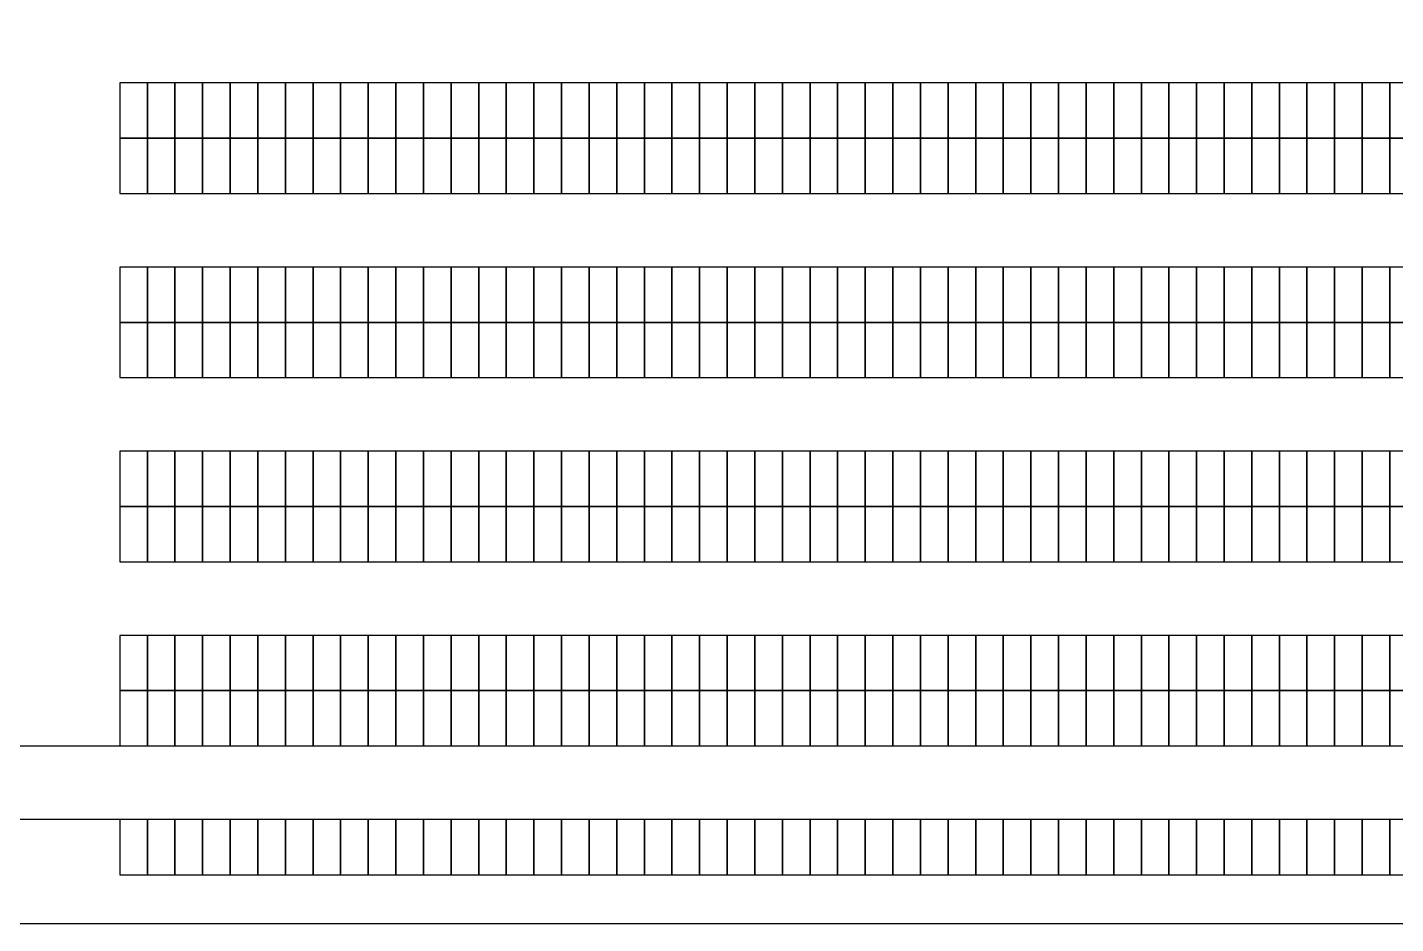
# Model space of a CAD drawing. Header units: metres. Extents: x 0 to 440, y -12 to 455.
# Drawn here: x 218.1 to 354.1, y 0 to 89 of the extents above; entities that cross this region are included whole.
import ezdxf

# ---------------------------------------------------------------- set-up
doc = ezdxf.new("R2010")
doc.units = ezdxf.units.M
for name, color, linetype in [('ASSUMED_BOUNDARY', 7, 'CONTINUOUS'), ('PARKING_L1', 7, 'CONTINUOUS'), ('SITE_ROADS', 7, 'CONTINUOUS')]:
    doc.layers.add(name, color=color, linetype=linetype)

msp = doc.modelspace()

# ---------------------------------------------------------------- linework, layer by layer
at = {"layer": 'ASSUMED_BOUNDARY'}
msp.add_lwpolyline([(0, 0), (440, 0), (440, 455), (0, 455)], close=True, dxfattribs=at)
at = {"layer": 'PARKING_L1'}
for points in [[(227.3152, 78.008), (230.0584, 78.008), (230.0584, 83.4944), (227.3152, 83.4944)], [(230.0584, 78.008), (232.8016, 78.008), (232.8016, 83.4944), (230.0584, 83.4944)], [(232.8016, 78.008), (235.5448, 78.008), (235.5448, 83.4944), (232.8016, 83.4944)], [(235.5448, 78.008), (238.288, 78.008), (238.288, 83.4944), (235.5448, 83.4944)], [(238.288, 78.008), (241.0312, 78.008), (241.0312, 83.4944), (238.288, 83.4944)], [(241.0312, 78.008), (243.7744, 78.008), (243.7744, 83.4944), (241.0312, 83.4944)], [(243.7744, 78.008), (246.5176, 78.008), (246.5176, 83.4944), (243.7744, 83.4944)], [(246.5176, 78.008), (249.2608, 78.008), (249.2608, 83.4944), (246.5176, 83.4944)], [(249.2608, 78.008), (252.004, 78.008), (252.004, 83.4944), (249.2608, 83.4944)], [(252.004, 78.008), (254.7472, 78.008), (254.7472, 83.4944), (252.004, 83.4944)], [(254.7472, 78.008), (257.4904, 78.008), (257.4904, 83.4944), (254.7472, 83.4944)], [(257.4904, 78.008), (260.2336, 78.008), (260.2336, 83.4944), (257.4904, 83.4944)], [(260.2336, 78.008), (262.9768, 78.008), (262.9768, 83.4944), (260.2336, 83.4944)], [(262.9768, 78.008), (265.72, 78.008), (265.72, 83.4944), (262.9768, 83.4944)], [(265.72, 78.008), (268.4632, 78.008), (268.4632, 83.4944), (265.72, 83.4944)], [(268.4632, 78.008), (271.2064, 78.008), (271.2064, 83.4944), (268.4632, 83.4944)], [(271.2064, 78.008), (273.9496, 78.008), (273.9496, 83.4944), (271.2064, 83.4944)], [(273.9496, 78.008), (276.6928, 78.008), (276.6928, 83.4944), (273.9496, 83.4944)], [(276.6928, 78.008), (279.436, 78.008), (279.436, 83.4944), (276.6928, 83.4944)], [(279.436, 78.008), (282.1792, 78.008), (282.1792, 83.4944), (279.436, 83.4944)], [(282.1792, 78.008), (284.9224, 78.008), (284.9224, 83.4944), (282.1792, 83.4944)], [(284.9224, 78.008), (287.6656, 78.008), (287.6656, 83.4944), (284.9224, 83.4944)], [(287.6656, 78.008), (290.4088, 78.008), (290.4088, 83.4944), (287.6656, 83.4944)], [(290.4088, 78.008), (293.152, 78.008), (293.152, 83.4944), (290.4088, 83.4944)], [(293.152, 78.008), (295.8952, 78.008), (295.8952, 83.4944), (293.152, 83.4944)], [(295.8952, 78.008), (298.6384, 78.008), (298.6384, 83.4944), (295.8952, 83.4944)], [(298.6384, 78.008), (301.3816, 78.008), (301.3816, 83.4944), (298.6384, 83.4944)], [(301.3816, 78.008), (304.1248, 78.008), (304.1248, 83.4944), (301.3816, 83.4944)], [(304.1248, 78.008), (306.868, 78.008), (306.868, 83.4944), (304.1248, 83.4944)], [(306.868, 78.008), (309.6112, 78.008), (309.6112, 83.4944), (306.868, 83.4944)], [(309.6112, 78.008), (312.3544, 78.008), (312.3544, 83.4944), (309.6112, 83.4944)], [(312.3544, 78.008), (315.0976, 78.008), (315.0976, 83.4944), (312.3544, 83.4944)], [(315.0976, 78.008), (317.8408, 78.008), (317.8408, 83.4944), (315.0976, 83.4944)], [(317.8408, 78.008), (320.584, 78.008), (320.584, 83.4944), (317.8408, 83.4944)], [(320.584, 78.008), (323.3272, 78.008), (323.3272, 83.4944), (320.584, 83.4944)], [(323.3272, 78.008), (326.0704, 78.008), (326.0704, 83.4944), (323.3272, 83.4944)], [(326.0704, 78.008), (328.8136, 78.008), (328.8136, 83.4944), (326.0704, 83.4944)], [(328.8136, 78.008), (331.5568, 78.008), (331.5568, 83.4944), (328.8136, 83.4944)], [(331.5568, 78.008), (334.3, 78.008), (334.3, 83.4944), (331.5568, 83.4944)], [(334.3, 78.008), (337.0432, 78.008), (337.0432, 83.4944), (334.3, 83.4944)], [(337.0432, 78.008), (339.7864, 78.008), (339.7864, 83.4944), (337.0432, 83.4944)], [(339.7864, 78.008), (342.5296, 78.008), (342.5296, 83.4944), (339.7864, 83.4944)], [(342.5296, 78.008), (345.2728, 78.008), (345.2728, 83.4944), (342.5296, 83.4944)], [(345.2728, 78.008), (348.016, 78.008), (348.016, 83.4944), (345.2728, 83.4944)], [(348.016, 78.008), (350.7592, 78.008), (350.7592, 83.4944), (348.016, 83.4944)], [(350.7592, 78.008), (353.5024, 78.008), (353.5024, 83.4944), (350.7592, 83.4944)], [(353.5024, 78.008), (356.2456, 78.008), (356.2456, 83.4944), (353.5024, 83.4944)], [(227.3152, 72.5216), (230.0584, 72.5216), (230.0584, 78.008), (227.3152, 78.008)], [(230.0584, 72.5216), (232.8016, 72.5216), (232.8016, 78.008), (230.0584, 78.008)], [(232.8016, 72.5216), (235.5448, 72.5216), (235.5448, 78.008), (232.8016, 78.008)], [(235.5448, 72.5216), (238.288, 72.5216), (238.288, 78.008), (235.5448, 78.008)], [(238.288, 72.5216), (241.0312, 72.5216), (241.0312, 78.008), (238.288, 78.008)], [(241.0312, 72.5216), (243.7744, 72.5216), (243.7744, 78.008), (241.0312, 78.008)], [(243.7744, 72.5216), (246.5176, 72.5216), (246.5176, 78.008), (243.7744, 78.008)], [(246.5176, 72.5216), (249.2608, 72.5216), (249.2608, 78.008), (246.5176, 78.008)], [(249.2608, 72.5216), (252.004, 72.5216), (252.004, 78.008), (249.2608, 78.008)], [(252.004, 72.5216), (254.7472, 72.5216), (254.7472, 78.008), (252.004, 78.008)], [(254.7472, 72.5216), (257.4904, 72.5216), (257.4904, 78.008), (254.7472, 78.008)], [(257.4904, 72.5216), (260.2336, 72.5216), (260.2336, 78.008), (257.4904, 78.008)], [(260.2336, 72.5216), (262.9768, 72.5216), (262.9768, 78.008), (260.2336, 78.008)], [(262.9768, 72.5216), (265.72, 72.5216), (265.72, 78.008), (262.9768, 78.008)], [(265.72, 72.5216), (268.4632, 72.5216), (268.4632, 78.008), (265.72, 78.008)], [(268.4632, 72.5216), (271.2064, 72.5216), (271.2064, 78.008), (268.4632, 78.008)], [(271.2064, 72.5216), (273.9496, 72.5216), (273.9496, 78.008), (271.2064, 78.008)], [(273.9496, 72.5216), (276.6928, 72.5216), (276.6928, 78.008), (273.9496, 78.008)], [(276.6928, 72.5216), (279.436, 72.5216), (279.436, 78.008), (276.6928, 78.008)], [(279.436, 72.5216), (282.1792, 72.5216), (282.1792, 78.008), (279.436, 78.008)], [(282.1792, 72.5216), (284.9224, 72.5216), (284.9224, 78.008), (282.1792, 78.008)], [(284.9224, 72.5216), (287.6656, 72.5216), (287.6656, 78.008), (284.9224, 78.008)], [(287.6656, 72.5216), (290.4088, 72.5216), (290.4088, 78.008), (287.6656, 78.008)], [(290.4088, 72.5216), (293.152, 72.5216), (293.152, 78.008), (290.4088, 78.008)], [(293.152, 72.5216), (295.8952, 72.5216), (295.8952, 78.008), (293.152, 78.008)], [(295.8952, 72.5216), (298.6384, 72.5216), (298.6384, 78.008), (295.8952, 78.008)], [(298.6384, 72.5216), (301.3816, 72.5216), (301.3816, 78.008), (298.6384, 78.008)], [(301.3816, 72.5216), (304.1248, 72.5216), (304.1248, 78.008), (301.3816, 78.008)], [(304.1248, 72.5216), (306.868, 72.5216), (306.868, 78.008), (304.1248, 78.008)], [(306.868, 72.5216), (309.6112, 72.5216), (309.6112, 78.008), (306.868, 78.008)], [(309.6112, 72.5216), (312.3544, 72.5216), (312.3544, 78.008), (309.6112, 78.008)], [(312.3544, 72.5216), (315.0976, 72.5216), (315.0976, 78.008), (312.3544, 78.008)], [(315.0976, 72.5216), (317.8408, 72.5216), (317.8408, 78.008), (315.0976, 78.008)], [(317.8408, 72.5216), (320.584, 72.5216), (320.584, 78.008), (317.8408, 78.008)], [(320.584, 72.5216), (323.3272, 72.5216), (323.3272, 78.008), (320.584, 78.008)], [(323.3272, 72.5216), (326.0704, 72.5216), (326.0704, 78.008), (323.3272, 78.008)], [(326.0704, 72.5216), (328.8136, 72.5216), (328.8136, 78.008), (326.0704, 78.008)], [(328.8136, 72.5216), (331.5568, 72.5216), (331.5568, 78.008), (328.8136, 78.008)], [(331.5568, 72.5216), (334.3, 72.5216), (334.3, 78.008), (331.5568, 78.008)], [(334.3, 72.5216), (337.0432, 72.5216), (337.0432, 78.008), (334.3, 78.008)], [(337.0432, 72.5216), (339.7864, 72.5216), (339.7864, 78.008), (337.0432, 78.008)], [(339.7864, 72.5216), (342.5296, 72.5216), (342.5296, 78.008), (339.7864, 78.008)], [(342.5296, 72.5216), (345.2728, 72.5216), (345.2728, 78.008), (342.5296, 78.008)], [(345.2728, 72.5216), (348.016, 72.5216), (348.016, 78.008), (345.2728, 78.008)], [(348.016, 72.5216), (350.7592, 72.5216), (350.7592, 78.008), (348.016, 78.008)], [(350.7592, 72.5216), (353.5024, 72.5216), (353.5024, 78.008), (350.7592, 78.008)], [(353.5024, 72.5216), (356.2456, 72.5216), (356.2456, 78.008), (353.5024, 78.008)], [(227.3152, 59.72), (230.0584, 59.72), (230.0584, 65.2064), (227.3152, 65.2064)], [(230.0584, 59.72), (232.8016, 59.72), (232.8016, 65.2064), (230.0584, 65.2064)], [(232.8016, 59.72), (235.5448, 59.72), (235.5448, 65.2064), (232.8016, 65.2064)], [(235.5448, 59.72), (238.288, 59.72), (238.288, 65.2064), (235.5448, 65.2064)], [(238.288, 59.72), (241.0312, 59.72), (241.0312, 65.2064), (238.288, 65.2064)], [(241.0312, 59.72), (243.7744, 59.72), (243.7744, 65.2064), (241.0312, 65.2064)], [(243.7744, 59.72), (246.5176, 59.72), (246.5176, 65.2064), (243.7744, 65.2064)], [(246.5176, 59.72), (249.2608, 59.72), (249.2608, 65.2064), (246.5176, 65.2064)], [(249.2608, 59.72), (252.004, 59.72), (252.004, 65.2064), (249.2608, 65.2064)], [(252.004, 59.72), (254.7472, 59.72), (254.7472, 65.2064), (252.004, 65.2064)], [(254.7472, 59.72), (257.4904, 59.72), (257.4904, 65.2064), (254.7472, 65.2064)], [(257.4904, 59.72), (260.2336, 59.72), (260.2336, 65.2064), (257.4904, 65.2064)], [(260.2336, 59.72), (262.9768, 59.72), (262.9768, 65.2064), (260.2336, 65.2064)], [(262.9768, 59.72), (265.72, 59.72), (265.72, 65.2064), (262.9768, 65.2064)], [(265.72, 59.72), (268.4632, 59.72), (268.4632, 65.2064), (265.72, 65.2064)], [(268.4632, 59.72), (271.2064, 59.72), (271.2064, 65.2064), (268.4632, 65.2064)], [(271.2064, 59.72), (273.9496, 59.72), (273.9496, 65.2064), (271.2064, 65.2064)], [(273.9496, 59.72), (276.6928, 59.72), (276.6928, 65.2064), (273.9496, 65.2064)], [(276.6928, 59.72), (279.436, 59.72), (279.436, 65.2064), (276.6928, 65.2064)], [(279.436, 59.72), (282.1792, 59.72), (282.1792, 65.2064), (279.436, 65.2064)], [(282.1792, 59.72), (284.9224, 59.72), (284.9224, 65.2064), (282.1792, 65.2064)], [(284.9224, 59.72), (287.6656, 59.72), (287.6656, 65.2064), (284.9224, 65.2064)], [(287.6656, 59.72), (290.4088, 59.72), (290.4088, 65.2064), (287.6656, 65.2064)], [(290.4088, 59.72), (293.152, 59.72), (293.152, 65.2064), (290.4088, 65.2064)], [(293.152, 59.72), (295.8952, 59.72), (295.8952, 65.2064), (293.152, 65.2064)], [(295.8952, 59.72), (298.6384, 59.72), (298.6384, 65.2064), (295.8952, 65.2064)], [(298.6384, 59.72), (301.3816, 59.72), (301.3816, 65.2064), (298.6384, 65.2064)], [(301.3816, 59.72), (304.1248, 59.72), (304.1248, 65.2064), (301.3816, 65.2064)], [(304.1248, 59.72), (306.868, 59.72), (306.868, 65.2064), (304.1248, 65.2064)], [(306.868, 59.72), (309.6112, 59.72), (309.6112, 65.2064), (306.868, 65.2064)], [(309.6112, 59.72), (312.3544, 59.72), (312.3544, 65.2064), (309.6112, 65.2064)], [(312.3544, 59.72), (315.0976, 59.72), (315.0976, 65.2064), (312.3544, 65.2064)], [(315.0976, 59.72), (317.8408, 59.72), (317.8408, 65.2064), (315.0976, 65.2064)], [(317.8408, 59.72), (320.584, 59.72), (320.584, 65.2064), (317.8408, 65.2064)], [(320.584, 59.72), (323.3272, 59.72), (323.3272, 65.2064), (320.584, 65.2064)], [(323.3272, 59.72), (326.0704, 59.72), (326.0704, 65.2064), (323.3272, 65.2064)], [(326.0704, 59.72), (328.8136, 59.72), (328.8136, 65.2064), (326.0704, 65.2064)], [(328.8136, 59.72), (331.5568, 59.72), (331.5568, 65.2064), (328.8136, 65.2064)], [(331.5568, 59.72), (334.3, 59.72), (334.3, 65.2064), (331.5568, 65.2064)], [(334.3, 59.72), (337.0432, 59.72), (337.0432, 65.2064), (334.3, 65.2064)], [(337.0432, 59.72), (339.7864, 59.72), (339.7864, 65.2064), (337.0432, 65.2064)], [(339.7864, 59.72), (342.5296, 59.72), (342.5296, 65.2064), (339.7864, 65.2064)], [(342.5296, 59.72), (345.2728, 59.72), (345.2728, 65.2064), (342.5296, 65.2064)], [(345.2728, 59.72), (348.016, 59.72), (348.016, 65.2064), (345.2728, 65.2064)], [(348.016, 59.72), (350.7592, 59.72), (350.7592, 65.2064), (348.016, 65.2064)], [(350.7592, 59.72), (353.5024, 59.72), (353.5024, 65.2064), (350.7592, 65.2064)], [(353.5024, 59.72), (356.2456, 59.72), (356.2456, 65.2064), (353.5024, 65.2064)], [(227.3152, 54.2336), (230.0584, 54.2336), (230.0584, 59.72), (227.3152, 59.72)], [(230.0584, 54.2336), (232.8016, 54.2336), (232.8016, 59.72), (230.0584, 59.72)], [(232.8016, 54.2336), (235.5448, 54.2336), (235.5448, 59.72), (232.8016, 59.72)], [(235.5448, 54.2336), (238.288, 54.2336), (238.288, 59.72), (235.5448, 59.72)], [(238.288, 54.2336), (241.0312, 54.2336), (241.0312, 59.72), (238.288, 59.72)], [(241.0312, 54.2336), (243.7744, 54.2336), (243.7744, 59.72), (241.0312, 59.72)], [(243.7744, 54.2336), (246.5176, 54.2336), (246.5176, 59.72), (243.7744, 59.72)], [(246.5176, 54.2336), (249.2608, 54.2336), (249.2608, 59.72), (246.5176, 59.72)], [(249.2608, 54.2336), (252.004, 54.2336), (252.004, 59.72), (249.2608, 59.72)], [(252.004, 54.2336), (254.7472, 54.2336), (254.7472, 59.72), (252.004, 59.72)], [(254.7472, 54.2336), (257.4904, 54.2336), (257.4904, 59.72), (254.7472, 59.72)], [(257.4904, 54.2336), (260.2336, 54.2336), (260.2336, 59.72), (257.4904, 59.72)], [(260.2336, 54.2336), (262.9768, 54.2336), (262.9768, 59.72), (260.2336, 59.72)], [(262.9768, 54.2336), (265.72, 54.2336), (265.72, 59.72), (262.9768, 59.72)], [(265.72, 54.2336), (268.4632, 54.2336), (268.4632, 59.72), (265.72, 59.72)], [(268.4632, 54.2336), (271.2064, 54.2336), (271.2064, 59.72), (268.4632, 59.72)], [(271.2064, 54.2336), (273.9496, 54.2336), (273.9496, 59.72), (271.2064, 59.72)], [(273.9496, 54.2336), (276.6928, 54.2336), (276.6928, 59.72), (273.9496, 59.72)], [(276.6928, 54.2336), (279.436, 54.2336), (279.436, 59.72), (276.6928, 59.72)], [(279.436, 54.2336), (282.1792, 54.2336), (282.1792, 59.72), (279.436, 59.72)], [(282.1792, 54.2336), (284.9224, 54.2336), (284.9224, 59.72), (282.1792, 59.72)], [(284.9224, 54.2336), (287.6656, 54.2336), (287.6656, 59.72), (284.9224, 59.72)], [(287.6656, 54.2336), (290.4088, 54.2336), (290.4088, 59.72), (287.6656, 59.72)], [(290.4088, 54.2336), (293.152, 54.2336), (293.152, 59.72), (290.4088, 59.72)], [(293.152, 54.2336), (295.8952, 54.2336), (295.8952, 59.72), (293.152, 59.72)], [(295.8952, 54.2336), (298.6384, 54.2336), (298.6384, 59.72), (295.8952, 59.72)], [(298.6384, 54.2336), (301.3816, 54.2336), (301.3816, 59.72), (298.6384, 59.72)], [(301.3816, 54.2336), (304.1248, 54.2336), (304.1248, 59.72), (301.3816, 59.72)], [(304.1248, 54.2336), (306.868, 54.2336), (306.868, 59.72), (304.1248, 59.72)], [(306.868, 54.2336), (309.6112, 54.2336), (309.6112, 59.72), (306.868, 59.72)], [(309.6112, 54.2336), (312.3544, 54.2336), (312.3544, 59.72), (309.6112, 59.72)], [(312.3544, 54.2336), (315.0976, 54.2336), (315.0976, 59.72), (312.3544, 59.72)], [(315.0976, 54.2336), (317.8408, 54.2336), (317.8408, 59.72), (315.0976, 59.72)], [(317.8408, 54.2336), (320.584, 54.2336), (320.584, 59.72), (317.8408, 59.72)], [(320.584, 54.2336), (323.3272, 54.2336), (323.3272, 59.72), (320.584, 59.72)], [(323.3272, 54.2336), (326.0704, 54.2336), (326.0704, 59.72), (323.3272, 59.72)], [(326.0704, 54.2336), (328.8136, 54.2336), (328.8136, 59.72), (326.0704, 59.72)], [(328.8136, 54.2336), (331.5568, 54.2336), (331.5568, 59.72), (328.8136, 59.72)], [(331.5568, 54.2336), (334.3, 54.2336), (334.3, 59.72), (331.5568, 59.72)], [(334.3, 54.2336), (337.0432, 54.2336), (337.0432, 59.72), (334.3, 59.72)], [(337.0432, 54.2336), (339.7864, 54.2336), (339.7864, 59.72), (337.0432, 59.72)], [(339.7864, 54.2336), (342.5296, 54.2336), (342.5296, 59.72), (339.7864, 59.72)], [(342.5296, 54.2336), (345.2728, 54.2336), (345.2728, 59.72), (342.5296, 59.72)], [(345.2728, 54.2336), (348.016, 54.2336), (348.016, 59.72), (345.2728, 59.72)], [(348.016, 54.2336), (350.7592, 54.2336), (350.7592, 59.72), (348.016, 59.72)], [(350.7592, 54.2336), (353.5024, 54.2336), (353.5024, 59.72), (350.7592, 59.72)], [(353.5024, 54.2336), (356.2456, 54.2336), (356.2456, 59.72), (353.5024, 59.72)], [(227.3152, 41.432), (230.0584, 41.432), (230.0584, 46.9184), (227.3152, 46.9184)], [(230.0584, 41.432), (232.8016, 41.432), (232.8016, 46.9184), (230.0584, 46.9184)], [(232.8016, 41.432), (235.5448, 41.432), (235.5448, 46.9184), (232.8016, 46.9184)], [(235.5448, 41.432), (238.288, 41.432), (238.288, 46.9184), (235.5448, 46.9184)], [(238.288, 41.432), (241.0312, 41.432), (241.0312, 46.9184), (238.288, 46.9184)], [(241.0312, 41.432), (243.7744, 41.432), (243.7744, 46.9184), (241.0312, 46.9184)], [(243.7744, 41.432), (246.5176, 41.432), (246.5176, 46.9184), (243.7744, 46.9184)], [(246.5176, 41.432), (249.2608, 41.432), (249.2608, 46.9184), (246.5176, 46.9184)], [(249.2608, 41.432), (252.004, 41.432), (252.004, 46.9184), (249.2608, 46.9184)], [(252.004, 41.432), (254.7472, 41.432), (254.7472, 46.9184), (252.004, 46.9184)], [(254.7472, 41.432), (257.4904, 41.432), (257.4904, 46.9184), (254.7472, 46.9184)], [(257.4904, 41.432), (260.2336, 41.432), (260.2336, 46.9184), (257.4904, 46.9184)], [(260.2336, 41.432), (262.9768, 41.432), (262.9768, 46.9184), (260.2336, 46.9184)], [(262.9768, 41.432), (265.72, 41.432), (265.72, 46.9184), (262.9768, 46.9184)], [(265.72, 41.432), (268.4632, 41.432), (268.4632, 46.9184), (265.72, 46.9184)], [(268.4632, 41.432), (271.2064, 41.432), (271.2064, 46.9184), (268.4632, 46.9184)], [(271.2064, 41.432), (273.9496, 41.432), (273.9496, 46.9184), (271.2064, 46.9184)], [(273.9496, 41.432), (276.6928, 41.432), (276.6928, 46.9184), (273.9496, 46.9184)], [(276.6928, 41.432), (279.436, 41.432), (279.436, 46.9184), (276.6928, 46.9184)], [(279.436, 41.432), (282.1792, 41.432), (282.1792, 46.9184), (279.436, 46.9184)], [(282.1792, 41.432), (284.9224, 41.432), (284.9224, 46.9184), (282.1792, 46.9184)], [(284.9224, 41.432), (287.6656, 41.432), (287.6656, 46.9184), (284.9224, 46.9184)], [(287.6656, 41.432), (290.4088, 41.432), (290.4088, 46.9184), (287.6656, 46.9184)], [(290.4088, 41.432), (293.152, 41.432), (293.152, 46.9184), (290.4088, 46.9184)], [(293.152, 41.432), (295.8952, 41.432), (295.8952, 46.9184), (293.152, 46.9184)], [(295.8952, 41.432), (298.6384, 41.432), (298.6384, 46.9184), (295.8952, 46.9184)], [(298.6384, 41.432), (301.3816, 41.432), (301.3816, 46.9184), (298.6384, 46.9184)], [(301.3816, 41.432), (304.1248, 41.432), (304.1248, 46.9184), (301.3816, 46.9184)], [(304.1248, 41.432), (306.868, 41.432), (306.868, 46.9184), (304.1248, 46.9184)], [(306.868, 41.432), (309.6112, 41.432), (309.6112, 46.9184), (306.868, 46.9184)], [(309.6112, 41.432), (312.3544, 41.432), (312.3544, 46.9184), (309.6112, 46.9184)], [(312.3544, 41.432), (315.0976, 41.432), (315.0976, 46.9184), (312.3544, 46.9184)], [(315.0976, 41.432), (317.8408, 41.432), (317.8408, 46.9184), (315.0976, 46.9184)], [(317.8408, 41.432), (320.584, 41.432), (320.584, 46.9184), (317.8408, 46.9184)], [(320.584, 41.432), (323.3272, 41.432), (323.3272, 46.9184), (320.584, 46.9184)], [(323.3272, 41.432), (326.0704, 41.432), (326.0704, 46.9184), (323.3272, 46.9184)], [(326.0704, 41.432), (328.8136, 41.432), (328.8136, 46.9184), (326.0704, 46.9184)], [(328.8136, 41.432), (331.5568, 41.432), (331.5568, 46.9184), (328.8136, 46.9184)], [(331.5568, 41.432), (334.3, 41.432), (334.3, 46.9184), (331.5568, 46.9184)], [(334.3, 41.432), (337.0432, 41.432), (337.0432, 46.9184), (334.3, 46.9184)], [(337.0432, 41.432), (339.7864, 41.432), (339.7864, 46.9184), (337.0432, 46.9184)], [(339.7864, 41.432), (342.5296, 41.432), (342.5296, 46.9184), (339.7864, 46.9184)], [(342.5296, 41.432), (345.2728, 41.432), (345.2728, 46.9184), (342.5296, 46.9184)], [(345.2728, 41.432), (348.016, 41.432), (348.016, 46.9184), (345.2728, 46.9184)], [(348.016, 41.432), (350.7592, 41.432), (350.7592, 46.9184), (348.016, 46.9184)], [(350.7592, 41.432), (353.5024, 41.432), (353.5024, 46.9184), (350.7592, 46.9184)], [(353.5024, 41.432), (356.2456, 41.432), (356.2456, 46.9184), (353.5024, 46.9184)], [(227.3152, 35.9456), (230.0584, 35.9456), (230.0584, 41.432), (227.3152, 41.432)], [(230.0584, 35.9456), (232.8016, 35.9456), (232.8016, 41.432), (230.0584, 41.432)], [(232.8016, 35.9456), (235.5448, 35.9456), (235.5448, 41.432), (232.8016, 41.432)], [(235.5448, 35.9456), (238.288, 35.9456), (238.288, 41.432), (235.5448, 41.432)], [(238.288, 35.9456), (241.0312, 35.9456), (241.0312, 41.432), (238.288, 41.432)], [(241.0312, 35.9456), (243.7744, 35.9456), (243.7744, 41.432), (241.0312, 41.432)], [(243.7744, 35.9456), (246.5176, 35.9456), (246.5176, 41.432), (243.7744, 41.432)], [(246.5176, 35.9456), (249.2608, 35.9456), (249.2608, 41.432), (246.5176, 41.432)], [(249.2608, 35.9456), (252.004, 35.9456), (252.004, 41.432), (249.2608, 41.432)], [(252.004, 35.9456), (254.7472, 35.9456), (254.7472, 41.432), (252.004, 41.432)], [(254.7472, 35.9456), (257.4904, 35.9456), (257.4904, 41.432), (254.7472, 41.432)], [(257.4904, 35.9456), (260.2336, 35.9456), (260.2336, 41.432), (257.4904, 41.432)], [(260.2336, 35.9456), (262.9768, 35.9456), (262.9768, 41.432), (260.2336, 41.432)], [(262.9768, 35.9456), (265.72, 35.9456), (265.72, 41.432), (262.9768, 41.432)], [(265.72, 35.9456), (268.4632, 35.9456), (268.4632, 41.432), (265.72, 41.432)], [(268.4632, 35.9456), (271.2064, 35.9456), (271.2064, 41.432), (268.4632, 41.432)], [(271.2064, 35.9456), (273.9496, 35.9456), (273.9496, 41.432), (271.2064, 41.432)], [(273.9496, 35.9456), (276.6928, 35.9456), (276.6928, 41.432), (273.9496, 41.432)], [(276.6928, 35.9456), (279.436, 35.9456), (279.436, 41.432), (276.6928, 41.432)], [(279.436, 35.9456), (282.1792, 35.9456), (282.1792, 41.432), (279.436, 41.432)], [(282.1792, 35.9456), (284.9224, 35.9456), (284.9224, 41.432), (282.1792, 41.432)], [(284.9224, 35.9456), (287.6656, 35.9456), (287.6656, 41.432), (284.9224, 41.432)], [(287.6656, 35.9456), (290.4088, 35.9456), (290.4088, 41.432), (287.6656, 41.432)], [(290.4088, 35.9456), (293.152, 35.9456), (293.152, 41.432), (290.4088, 41.432)], [(293.152, 35.9456), (295.8952, 35.9456), (295.8952, 41.432), (293.152, 41.432)], [(295.8952, 35.9456), (298.6384, 35.9456), (298.6384, 41.432), (295.8952, 41.432)], [(298.6384, 35.9456), (301.3816, 35.9456), (301.3816, 41.432), (298.6384, 41.432)], [(301.3816, 35.9456), (304.1248, 35.9456), (304.1248, 41.432), (301.3816, 41.432)], [(304.1248, 35.9456), (306.868, 35.9456), (306.868, 41.432), (304.1248, 41.432)], [(306.868, 35.9456), (309.6112, 35.9456), (309.6112, 41.432), (306.868, 41.432)], [(309.6112, 35.9456), (312.3544, 35.9456), (312.3544, 41.432), (309.6112, 41.432)], [(312.3544, 35.9456), (315.0976, 35.9456), (315.0976, 41.432), (312.3544, 41.432)], [(315.0976, 35.9456), (317.8408, 35.9456), (317.8408, 41.432), (315.0976, 41.432)], [(317.8408, 35.9456), (320.584, 35.9456), (320.584, 41.432), (317.8408, 41.432)], [(320.584, 35.9456), (323.3272, 35.9456), (323.3272, 41.432), (320.584, 41.432)], [(323.3272, 35.9456), (326.0704, 35.9456), (326.0704, 41.432), (323.3272, 41.432)], [(326.0704, 35.9456), (328.8136, 35.9456), (328.8136, 41.432), (326.0704, 41.432)], [(328.8136, 35.9456), (331.5568, 35.9456), (331.5568, 41.432), (328.8136, 41.432)], [(331.5568, 35.9456), (334.3, 35.9456), (334.3, 41.432), (331.5568, 41.432)], [(334.3, 35.9456), (337.0432, 35.9456), (337.0432, 41.432), (334.3, 41.432)], [(337.0432, 35.9456), (339.7864, 35.9456), (339.7864, 41.432), (337.0432, 41.432)], [(339.7864, 35.9456), (342.5296, 35.9456), (342.5296, 41.432), (339.7864, 41.432)], [(342.5296, 35.9456), (345.2728, 35.9456), (345.2728, 41.432), (342.5296, 41.432)], [(345.2728, 35.9456), (348.016, 35.9456), (348.016, 41.432), (345.2728, 41.432)], [(348.016, 35.9456), (350.7592, 35.9456), (350.7592, 41.432), (348.016, 41.432)], [(350.7592, 35.9456), (353.5024, 35.9456), (353.5024, 41.432), (350.7592, 41.432)], [(353.5024, 35.9456), (356.2456, 35.9456), (356.2456, 41.432), (353.5024, 41.432)], [(227.3152, 23.144), (230.0584, 23.144), (230.0584, 28.6304), (227.3152, 28.6304)], [(230.0584, 23.144), (232.8016, 23.144), (232.8016, 28.6304), (230.0584, 28.6304)], [(232.8016, 23.144), (235.5448, 23.144), (235.5448, 28.6304), (232.8016, 28.6304)], [(235.5448, 23.144), (238.288, 23.144), (238.288, 28.6304), (235.5448, 28.6304)], [(238.288, 23.144), (241.0312, 23.144), (241.0312, 28.6304), (238.288, 28.6304)], [(241.0312, 23.144), (243.7744, 23.144), (243.7744, 28.6304), (241.0312, 28.6304)], [(243.7744, 23.144), (246.5176, 23.144), (246.5176, 28.6304), (243.7744, 28.6304)], [(246.5176, 23.144), (249.2608, 23.144), (249.2608, 28.6304), (246.5176, 28.6304)], [(249.2608, 23.144), (252.004, 23.144), (252.004, 28.6304), (249.2608, 28.6304)], [(252.004, 23.144), (254.7472, 23.144), (254.7472, 28.6304), (252.004, 28.6304)], [(254.7472, 23.144), (257.4904, 23.144), (257.4904, 28.6304), (254.7472, 28.6304)], [(257.4904, 23.144), (260.2336, 23.144), (260.2336, 28.6304), (257.4904, 28.6304)], [(260.2336, 23.144), (262.9768, 23.144), (262.9768, 28.6304), (260.2336, 28.6304)], [(262.9768, 23.144), (265.72, 23.144), (265.72, 28.6304), (262.9768, 28.6304)], [(265.72, 23.144), (268.4632, 23.144), (268.4632, 28.6304), (265.72, 28.6304)], [(268.4632, 23.144), (271.2064, 23.144), (271.2064, 28.6304), (268.4632, 28.6304)], [(271.2064, 23.144), (273.9496, 23.144), (273.9496, 28.6304), (271.2064, 28.6304)], [(273.9496, 23.144), (276.6928, 23.144), (276.6928, 28.6304), (273.9496, 28.6304)], [(276.6928, 23.144), (279.436, 23.144), (279.436, 28.6304), (276.6928, 28.6304)], [(279.436, 23.144), (282.1792, 23.144), (282.1792, 28.6304), (279.436, 28.6304)], [(282.1792, 23.144), (284.9224, 23.144), (284.9224, 28.6304), (282.1792, 28.6304)], [(284.9224, 23.144), (287.6656, 23.144), (287.6656, 28.6304), (284.9224, 28.6304)], [(287.6656, 23.144), (290.4088, 23.144), (290.4088, 28.6304), (287.6656, 28.6304)], [(290.4088, 23.144), (293.152, 23.144), (293.152, 28.6304), (290.4088, 28.6304)], [(293.152, 23.144), (295.8952, 23.144), (295.8952, 28.6304), (293.152, 28.6304)], [(295.8952, 23.144), (298.6384, 23.144), (298.6384, 28.6304), (295.8952, 28.6304)], [(298.6384, 23.144), (301.3816, 23.144), (301.3816, 28.6304), (298.6384, 28.6304)], [(301.3816, 23.144), (304.1248, 23.144), (304.1248, 28.6304), (301.3816, 28.6304)], [(304.1248, 23.144), (306.868, 23.144), (306.868, 28.6304), (304.1248, 28.6304)], [(306.868, 23.144), (309.6112, 23.144), (309.6112, 28.6304), (306.868, 28.6304)], [(309.6112, 23.144), (312.3544, 23.144), (312.3544, 28.6304), (309.6112, 28.6304)], [(312.3544, 23.144), (315.0976, 23.144), (315.0976, 28.6304), (312.3544, 28.6304)], [(315.0976, 23.144), (317.8408, 23.144), (317.8408, 28.6304), (315.0976, 28.6304)], [(317.8408, 23.144), (320.584, 23.144), (320.584, 28.6304), (317.8408, 28.6304)], [(320.584, 23.144), (323.3272, 23.144), (323.3272, 28.6304), (320.584, 28.6304)], [(323.3272, 23.144), (326.0704, 23.144), (326.0704, 28.6304), (323.3272, 28.6304)], [(326.0704, 23.144), (328.8136, 23.144), (328.8136, 28.6304), (326.0704, 28.6304)], [(328.8136, 23.144), (331.5568, 23.144), (331.5568, 28.6304), (328.8136, 28.6304)], [(331.5568, 23.144), (334.3, 23.144), (334.3, 28.6304), (331.5568, 28.6304)], [(334.3, 23.144), (337.0432, 23.144), (337.0432, 28.6304), (334.3, 28.6304)], [(337.0432, 23.144), (339.7864, 23.144), (339.7864, 28.6304), (337.0432, 28.6304)], [(339.7864, 23.144), (342.5296, 23.144), (342.5296, 28.6304), (339.7864, 28.6304)], [(342.5296, 23.144), (345.2728, 23.144), (345.2728, 28.6304), (342.5296, 28.6304)], [(345.2728, 23.144), (348.016, 23.144), (348.016, 28.6304), (345.2728, 28.6304)], [(348.016, 23.144), (350.7592, 23.144), (350.7592, 28.6304), (348.016, 28.6304)], [(350.7592, 23.144), (353.5024, 23.144), (353.5024, 28.6304), (350.7592, 28.6304)], [(353.5024, 23.144), (356.2456, 23.144), (356.2456, 28.6304), (353.5024, 28.6304)], [(227.3152, 17.6576), (230.0584, 17.6576), (230.0584, 23.144), (227.3152, 23.144)], [(230.0584, 17.6576), (232.8016, 17.6576), (232.8016, 23.144), (230.0584, 23.144)], [(232.8016, 17.6576), (235.5448, 17.6576), (235.5448, 23.144), (232.8016, 23.144)], [(235.5448, 17.6576), (238.288, 17.6576), (238.288, 23.144), (235.5448, 23.144)], [(238.288, 17.6576), (241.0312, 17.6576), (241.0312, 23.144), (238.288, 23.144)], [(241.0312, 17.6576), (243.7744, 17.6576), (243.7744, 23.144), (241.0312, 23.144)], [(243.7744, 17.6576), (246.5176, 17.6576), (246.5176, 23.144), (243.7744, 23.144)], [(246.5176, 17.6576), (249.2608, 17.6576), (249.2608, 23.144), (246.5176, 23.144)], [(249.2608, 17.6576), (252.004, 17.6576), (252.004, 23.144), (249.2608, 23.144)], [(252.004, 17.6576), (254.7472, 17.6576), (254.7472, 23.144), (252.004, 23.144)], [(254.7472, 17.6576), (257.4904, 17.6576), (257.4904, 23.144), (254.7472, 23.144)], [(257.4904, 17.6576), (260.2336, 17.6576), (260.2336, 23.144), (257.4904, 23.144)], [(260.2336, 17.6576), (262.9768, 17.6576), (262.9768, 23.144), (260.2336, 23.144)], [(262.9768, 17.6576), (265.72, 17.6576), (265.72, 23.144), (262.9768, 23.144)], [(265.72, 17.6576), (268.4632, 17.6576), (268.4632, 23.144), (265.72, 23.144)], [(268.4632, 17.6576), (271.2064, 17.6576), (271.2064, 23.144), (268.4632, 23.144)], [(271.2064, 17.6576), (273.9496, 17.6576), (273.9496, 23.144), (271.2064, 23.144)], [(273.9496, 17.6576), (276.6928, 17.6576), (276.6928, 23.144), (273.9496, 23.144)], [(276.6928, 17.6576), (279.436, 17.6576), (279.436, 23.144), (276.6928, 23.144)], [(279.436, 17.6576), (282.1792, 17.6576), (282.1792, 23.144), (279.436, 23.144)], [(282.1792, 17.6576), (284.9224, 17.6576), (284.9224, 23.144), (282.1792, 23.144)], [(284.9224, 17.6576), (287.6656, 17.6576), (287.6656, 23.144), (284.9224, 23.144)], [(287.6656, 17.6576), (290.4088, 17.6576), (290.4088, 23.144), (287.6656, 23.144)], [(290.4088, 17.6576), (293.152, 17.6576), (293.152, 23.144), (290.4088, 23.144)], [(293.152, 17.6576), (295.8952, 17.6576), (295.8952, 23.144), (293.152, 23.144)], [(295.8952, 17.6576), (298.6384, 17.6576), (298.6384, 23.144), (295.8952, 23.144)], [(298.6384, 17.6576), (301.3816, 17.6576), (301.3816, 23.144), (298.6384, 23.144)], [(301.3816, 17.6576), (304.1248, 17.6576), (304.1248, 23.144), (301.3816, 23.144)], [(304.1248, 17.6576), (306.868, 17.6576), (306.868, 23.144), (304.1248, 23.144)], [(306.868, 17.6576), (309.6112, 17.6576), (309.6112, 23.144), (306.868, 23.144)], [(309.6112, 17.6576), (312.3544, 17.6576), (312.3544, 23.144), (309.6112, 23.144)], [(312.3544, 17.6576), (315.0976, 17.6576), (315.0976, 23.144), (312.3544, 23.144)], [(315.0976, 17.6576), (317.8408, 17.6576), (317.8408, 23.144), (315.0976, 23.144)], [(317.8408, 17.6576), (320.584, 17.6576), (320.584, 23.144), (317.8408, 23.144)], [(320.584, 17.6576), (323.3272, 17.6576), (323.3272, 23.144), (320.584, 23.144)], [(323.3272, 17.6576), (326.0704, 17.6576), (326.0704, 23.144), (323.3272, 23.144)], [(326.0704, 17.6576), (328.8136, 17.6576), (328.8136, 23.144), (326.0704, 23.144)], [(328.8136, 17.6576), (331.5568, 17.6576), (331.5568, 23.144), (328.8136, 23.144)], [(331.5568, 17.6576), (334.3, 17.6576), (334.3, 23.144), (331.5568, 23.144)], [(334.3, 17.6576), (337.0432, 17.6576), (337.0432, 23.144), (334.3, 23.144)], [(337.0432, 17.6576), (339.7864, 17.6576), (339.7864, 23.144), (337.0432, 23.144)], [(339.7864, 17.6576), (342.5296, 17.6576), (342.5296, 23.144), (339.7864, 23.144)], [(342.5296, 17.6576), (345.2728, 17.6576), (345.2728, 23.144), (342.5296, 23.144)], [(345.2728, 17.6576), (348.016, 17.6576), (348.016, 23.144), (345.2728, 23.144)], [(348.016, 17.6576), (350.7592, 17.6576), (350.7592, 23.144), (348.016, 23.144)], [(350.7592, 17.6576), (353.5024, 17.6576), (353.5024, 23.144), (350.7592, 23.144)], [(353.5024, 17.6576), (356.2456, 17.6576), (356.2456, 23.144), (353.5024, 23.144)], [(227.3152, 4.856), (230.0584, 4.856), (230.0584, 10.3424), (227.3152, 10.3424)], [(230.0584, 4.856), (232.8016, 4.856), (232.8016, 10.3424), (230.0584, 10.3424)], [(232.8016, 4.856), (235.5448, 4.856), (235.5448, 10.3424), (232.8016, 10.3424)], [(235.5448, 4.856), (238.288, 4.856), (238.288, 10.3424), (235.5448, 10.3424)], [(238.288, 4.856), (241.0312, 4.856), (241.0312, 10.3424), (238.288, 10.3424)], [(241.0312, 4.856), (243.7744, 4.856), (243.7744, 10.3424), (241.0312, 10.3424)], [(243.7744, 4.856), (246.5176, 4.856), (246.5176, 10.3424), (243.7744, 10.3424)], [(246.5176, 4.856), (249.2608, 4.856), (249.2608, 10.3424), (246.5176, 10.3424)], [(249.2608, 4.856), (252.004, 4.856), (252.004, 10.3424), (249.2608, 10.3424)], [(252.004, 4.856), (254.7472, 4.856), (254.7472, 10.3424), (252.004, 10.3424)], [(254.7472, 4.856), (257.4904, 4.856), (257.4904, 10.3424), (254.7472, 10.3424)], [(257.4904, 4.856), (260.2336, 4.856), (260.2336, 10.3424), (257.4904, 10.3424)], [(260.2336, 4.856), (262.9768, 4.856), (262.9768, 10.3424), (260.2336, 10.3424)], [(262.9768, 4.856), (265.72, 4.856), (265.72, 10.3424), (262.9768, 10.3424)], [(265.72, 4.856), (268.4632, 4.856), (268.4632, 10.3424), (265.72, 10.3424)], [(268.4632, 4.856), (271.2064, 4.856), (271.2064, 10.3424), (268.4632, 10.3424)], [(271.2064, 4.856), (273.9496, 4.856), (273.9496, 10.3424), (271.2064, 10.3424)], [(273.9496, 4.856), (276.6928, 4.856), (276.6928, 10.3424), (273.9496, 10.3424)], [(276.6928, 4.856), (279.436, 4.856), (279.436, 10.3424), (276.6928, 10.3424)], [(279.436, 4.856), (282.1792, 4.856), (282.1792, 10.3424), (279.436, 10.3424)], [(282.1792, 4.856), (284.9224, 4.856), (284.9224, 10.3424), (282.1792, 10.3424)], [(284.9224, 4.856), (287.6656, 4.856), (287.6656, 10.3424), (284.9224, 10.3424)], [(287.6656, 4.856), (290.4088, 4.856), (290.4088, 10.3424), (287.6656, 10.3424)], [(290.4088, 4.856), (293.152, 4.856), (293.152, 10.3424), (290.4088, 10.3424)], [(293.152, 4.856), (295.8952, 4.856), (295.8952, 10.3424), (293.152, 10.3424)], [(295.8952, 4.856), (298.6384, 4.856), (298.6384, 10.3424), (295.8952, 10.3424)], [(298.6384, 4.856), (301.3816, 4.856), (301.3816, 10.3424), (298.6384, 10.3424)], [(301.3816, 4.856), (304.1248, 4.856), (304.1248, 10.3424), (301.3816, 10.3424)], [(304.1248, 4.856), (306.868, 4.856), (306.868, 10.3424), (304.1248, 10.3424)], [(306.868, 4.856), (309.6112, 4.856), (309.6112, 10.3424), (306.868, 10.3424)], [(309.6112, 4.856), (312.3544, 4.856), (312.3544, 10.3424), (309.6112, 10.3424)], [(312.3544, 4.856), (315.0976, 4.856), (315.0976, 10.3424), (312.3544, 10.3424)], [(315.0976, 4.856), (317.8408, 4.856), (317.8408, 10.3424), (315.0976, 10.3424)], [(317.8408, 4.856), (320.584, 4.856), (320.584, 10.3424), (317.8408, 10.3424)], [(320.584, 4.856), (323.3272, 4.856), (323.3272, 10.3424), (320.584, 10.3424)], [(323.3272, 4.856), (326.0704, 4.856), (326.0704, 10.3424), (323.3272, 10.3424)], [(326.0704, 4.856), (328.8136, 4.856), (328.8136, 10.3424), (326.0704, 10.3424)], [(328.8136, 4.856), (331.5568, 4.856), (331.5568, 10.3424), (328.8136, 10.3424)], [(331.5568, 4.856), (334.3, 4.856), (334.3, 10.3424), (331.5568, 10.3424)], [(334.3, 4.856), (337.0432, 4.856), (337.0432, 10.3424), (334.3, 10.3424)], [(337.0432, 4.856), (339.7864, 4.856), (339.7864, 10.3424), (337.0432, 10.3424)], [(339.7864, 4.856), (342.5296, 4.856), (342.5296, 10.3424), (339.7864, 10.3424)], [(342.5296, 4.856), (345.2728, 4.856), (345.2728, 10.3424), (342.5296, 10.3424)], [(345.2728, 4.856), (348.016, 4.856), (348.016, 10.3424), (345.2728, 10.3424)], [(348.016, 4.856), (350.7592, 4.856), (350.7592, 10.3424), (348.016, 10.3424)], [(350.7592, 4.856), (353.5024, 4.856), (353.5024, 10.3424), (350.7592, 10.3424)], [(353.5024, 4.856), (356.2456, 4.856), (356.2456, 10.3424), (353.5024, 10.3424)]]:
    msp.add_lwpolyline(points, close=True, dxfattribs=at)
at = {"layer": 'SITE_ROADS'}
msp.add_lwpolyline([(0, 17.6576), (440, 17.6576), (440, 10.3424), (0, 10.3424)], close=True, dxfattribs=at)

doc.saveas('drawing.dxf')
